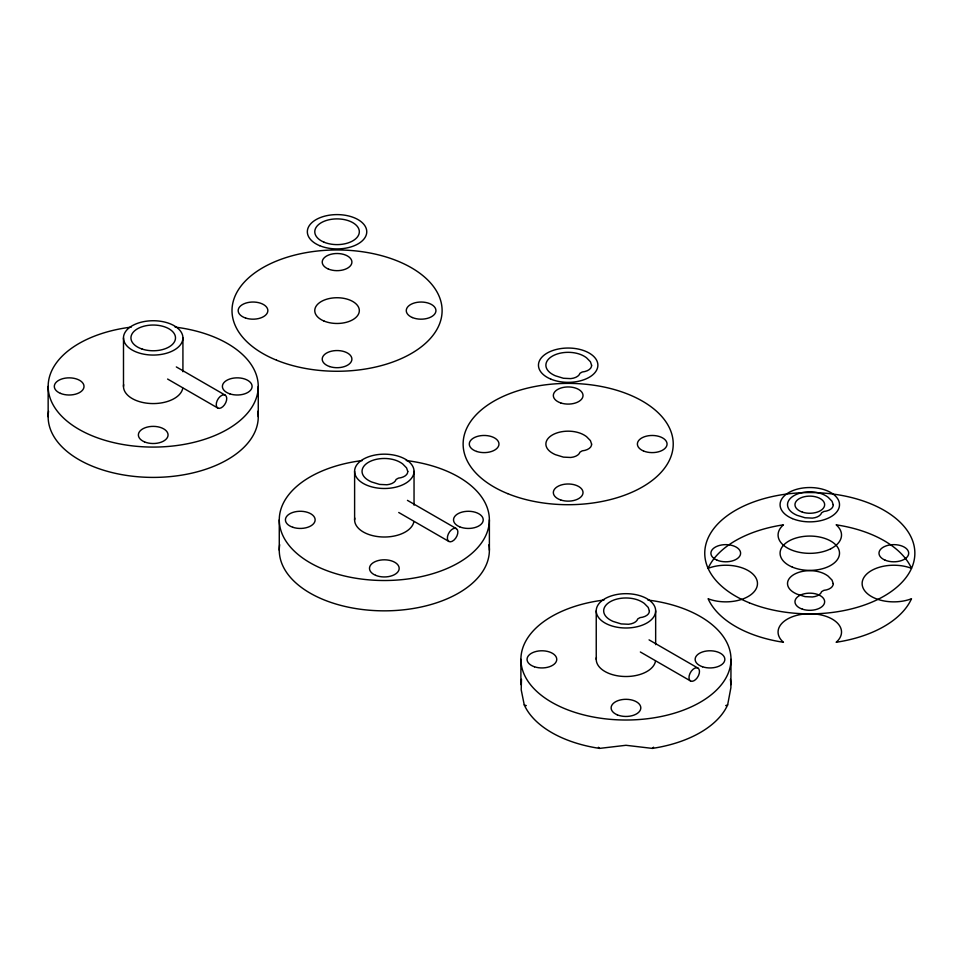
<?xml version="1.0" encoding="UTF-8"?>
<svg xmlns="http://www.w3.org/2000/svg" width="963" height="963" viewBox="0 0 963 963"><rect width="100%" height="100%" fill="white"/><g stroke="black" fill="none" stroke-linecap="round" stroke-linejoin="round"><path stroke-width="1.44" d="M731.001 659.354L730.893 687.702L727.643 704.904A105.051 60.657 0 0 1 652.312 748.395L625.95 745.29L599.588 748.395A105.051 60.657 0 0 1 524.257 704.904L521.2 689.797L521.477 679.324M176.325 366.927L225.21 395.155A7.427 4.285 -60 0 1 222.85 406.663A7.427 4.285 -60 0 1 216.422 402.943A7.427 4.285 -60 0 1 225.21 395.155M407.445 500.363L456.33 528.591A7.427 4.285 -60 0 1 453.97 540.099A7.427 4.285 -60 0 1 447.542 536.379A7.427 4.285 -60 0 1 456.33 528.591M649.062 639.865L697.946 668.093A7.427 4.285 -60 0 1 695.599 679.601A7.427 4.285 -60 0 1 689.159 675.882A7.427 4.285 -60 0 1 697.946 668.093M167.61 379.049L217.77 408.023M398.73 512.485L448.89 541.459M640.347 651.987L690.519 680.949M730.423 679.324L731.001 684.633M655.659 610.831A29.709 17.153 0 0 1 611.096 625.697A29.709 17.153 0 0 1 611.096 595.977A29.709 17.153 0 0 1 655.659 610.831L655.659 644.656M596.241 610.831L596.241 659.354M520.899 659.354L520.899 684.633M489.385 519.864L489.385 550.186M414.042 471.34A29.709 17.153 0 0 1 369.467 486.195A29.709 17.153 0 0 1 369.467 456.474A29.709 17.153 0 0 1 414.042 471.34L414.042 505.154M354.613 471.34L354.613 519.864M279.27 519.864L279.27 550.186M258.265 386.428L258.265 416.75M182.922 337.905A29.709 17.153 0 0 1 138.347 352.759A29.709 17.153 0 0 1 138.347 323.038A29.709 17.153 0 0 1 182.922 337.905L182.922 371.718M123.493 337.905L123.493 386.428M48.15 386.428L48.15 416.75M488.951 544.733A105.051 60.657 0 0 1 384.321 610.843A105.051 60.657 0 0 1 279.691 544.733M406.254 460.543A105.051 60.657 0 0 1 471.401 553.785A105.051 60.657 0 0 1 297.242 553.785A105.051 60.657 0 0 1 362.389 460.543M413.885 521.633A29.709 17.153 0 0 1 381.252 536.921A29.709 17.153 0 0 1 354.769 518.082M257.831 411.297A105.051 60.657 0 0 1 153.201 477.407A105.051 60.657 0 0 1 48.571 411.297M175.134 327.107A105.051 60.657 0 0 1 240.281 420.35A105.051 60.657 0 0 1 66.122 420.35A105.051 60.657 0 0 1 131.269 327.107M182.765 388.197A29.709 17.153 0 0 1 150.132 403.485A29.709 17.153 0 0 1 123.649 384.646M647.882 600.045A105.051 60.657 0 0 1 713.029 693.288A105.051 60.657 0 0 1 538.871 693.288A105.051 60.657 0 0 1 604.018 600.045M655.502 661.136A29.709 17.153 0 0 1 622.88 676.423A29.709 17.153 0 0 1 596.398 657.585M727.643 704.904A31.719 18.321 0 0 1 725.705 705.602M653.576 747.204A31.719 18.321 0 0 1 652.312 748.395M599.588 748.395A31.719 18.321 0 0 1 598.384 747.276M526.316 705.638A31.719 18.321 0 0 1 524.257 704.904M407.77 471.425L407.578 472.833A11.147 6.428 0 0 1 398.393 478.13L396.094 479.454A11.147 6.428 0 0 1 386.909 484.762L379.578 484.413L371.537 481.945A30.985 17.888 0 0 1 368.564 480.429A22.281 12.868 0 0 1 368.564 462.24A22.281 12.868 0 0 1 400.078 462.24A30.985 17.888 0 0 1 402.703 463.949L406.567 467.898L407.77 471.425M591.607 365.278L591.426 366.686A11.147 6.428 0 0 1 582.242 371.995L579.943 373.319A11.147 6.428 0 0 1 570.758 378.615L563.415 378.266L555.386 375.799A30.985 17.888 0 0 1 552.413 374.294A22.281 12.868 0 0 1 552.413 356.093A22.281 12.868 0 0 1 583.927 356.093A30.985 17.888 0 0 1 586.551 357.815L590.415 361.751L591.607 365.278M591.607 444.124L591.426 445.532A11.147 6.428 0 0 1 582.242 450.84L579.943 452.165A11.147 6.428 0 0 1 570.758 457.473L563.415 457.124L555.386 454.656A30.985 17.888 0 0 1 552.413 453.14A22.281 12.868 0 0 1 552.413 434.939A22.281 12.868 0 0 1 583.927 434.939A30.985 17.888 0 0 1 586.551 436.66L590.415 440.609L591.607 444.124M649.387 610.927L649.206 612.324A11.147 6.428 0 0 1 640.022 617.632L637.723 618.956A11.147 6.428 0 0 1 628.538 624.265L621.195 623.916L613.166 621.448A30.985 17.888 0 0 1 610.193 619.931A22.281 12.868 0 0 1 610.193 601.743A22.281 12.868 0 0 1 641.707 601.743A30.985 17.888 0 0 1 644.331 603.452L648.195 607.4L649.387 610.927M833.236 504.781L833.055 506.189A11.147 6.428 0 0 1 823.859 511.485L821.571 512.822A11.147 6.428 0 0 1 812.387 518.118L805.044 517.769L797.015 515.301A30.985 17.888 0 0 1 794.042 513.797A22.281 12.868 0 0 1 794.042 495.596A22.281 12.868 0 0 1 825.556 495.596A30.985 17.888 0 0 1 828.168 497.317L832.032 501.254L833.236 504.781M833.236 583.626L833.055 585.035A11.147 6.428 0 0 1 823.859 590.343L821.571 591.667A11.147 6.428 0 0 1 812.387 596.976L805.044 596.627L797.015 594.147A30.985 17.888 0 0 1 794.042 592.642A22.281 12.868 0 0 1 794.042 574.442A22.281 12.868 0 0 1 825.556 574.442A30.985 17.888 0 0 1 828.168 576.163L832.032 580.099L833.236 583.626M375.606 575.32A14.854 8.583 0 0 0 399.103 569.265A14.854 8.583 0 0 0 378.266 560.55A14.854 8.583 0 0 0 375.606 575.32M459.652 526.809A14.854 8.583 0 0 0 483.149 520.742A14.854 8.583 0 0 0 462.312 512.027A14.854 8.583 0 0 0 459.652 526.809M292.848 527.291A14.854 8.583 0 0 0 315.142 519.864A14.854 8.583 0 0 0 292.848 512.424A14.854 8.583 0 0 0 292.848 527.291M144.486 441.885A14.854 8.583 0 0 0 167.983 435.83A14.854 8.583 0 0 0 147.146 427.115A14.854 8.583 0 0 0 144.486 441.885M229.82 393.855A14.854 8.583 0 0 0 252.101 386.428A14.854 8.583 0 0 0 229.82 378.989A14.854 8.583 0 0 0 229.82 393.855M60.44 393.373A14.854 8.583 0 0 0 83.937 387.307A14.854 8.583 0 0 0 63.101 378.591A14.854 8.583 0 0 0 60.44 393.373M142.067 349.039A22.281 12.868 0 0 0 175.495 337.905A22.281 12.868 0 0 0 142.067 326.758A22.281 12.868 0 0 0 142.067 349.039M617.235 714.823A14.854 8.583 0 0 0 640.732 708.768A14.854 8.583 0 0 0 619.895 700.053A14.854 8.583 0 0 0 617.235 714.823M702.569 666.793A14.854 8.583 0 0 0 724.85 659.354A14.854 8.583 0 0 0 702.569 651.927A14.854 8.583 0 0 0 702.569 666.793M534.477 666.793A14.854 8.583 0 0 0 556.758 659.354A14.854 8.583 0 0 0 534.477 651.927A14.854 8.583 0 0 0 534.477 666.793M792.356 518.588A29.709 17.153 0 0 0 839.351 506.466A29.709 17.153 0 0 0 797.677 489.035A29.709 17.153 0 0 0 792.356 518.588M550.74 379.085A29.709 17.153 0 0 0 597.722 366.963A29.709 17.153 0 0 0 556.048 349.533A29.709 17.153 0 0 0 550.74 379.085M323.977 242.17A22.281 12.868 0 0 0 359.211 233.082A22.281 12.868 0 0 0 327.962 220.009A22.281 12.868 0 0 0 323.977 242.17M319.62 245.649A29.709 17.153 0 0 0 366.602 233.528A29.709 17.153 0 0 0 324.928 216.097A29.709 17.153 0 0 0 319.62 245.649M830.72 548.79A31.719 18.321 0 0 0 836.161 524.835A105.051 60.657 0 0 1 911.492 568.326A31.719 18.321 0 0 0 869.998 571.468A31.719 18.321 0 0 0 869.998 595.628A31.719 18.321 0 0 0 911.492 598.757A105.051 60.657 0 0 1 836.161 642.261A31.719 18.321 0 0 0 830.72 618.294A31.719 18.321 0 0 0 788.866 618.294A31.719 18.321 0 0 0 783.437 642.261A105.051 60.657 0 0 1 708.106 598.757A31.719 18.321 0 0 0 749.599 595.628A31.719 18.321 0 0 0 749.599 571.468A31.719 18.321 0 0 0 708.106 568.326A105.051 60.657 0 0 1 783.437 524.835A31.719 18.321 0 0 0 788.866 548.79A31.719 18.321 0 0 0 830.72 548.79M560.743 402.943A14.854 8.583 0 0 0 583.024 395.516A14.854 8.583 0 0 0 560.743 388.089A14.854 8.583 0 0 0 560.743 402.943M476.697 451.466A14.854 8.583 0 0 0 498.978 444.039A14.854 8.583 0 0 0 476.697 436.612A14.854 8.583 0 0 0 476.697 451.466M643.501 450.985A14.854 8.583 0 0 0 666.986 444.93A14.854 8.583 0 0 0 646.149 436.215A14.854 8.583 0 0 0 643.501 450.985M560.743 499.99A14.854 8.583 0 0 0 583.024 492.562A14.854 8.583 0 0 0 560.743 485.135A14.854 8.583 0 0 0 560.743 499.99M507.682 493.634A105.051 60.657 0 0 0 672.8 449.492A105.051 60.657 0 0 0 524.028 389.004A105.051 60.657 0 0 0 507.682 493.634M323.977 321.028A22.281 12.868 0 0 0 359.211 311.94A22.281 12.868 0 0 0 327.962 298.855A22.281 12.868 0 0 0 323.977 321.028M328.335 269.026A14.854 8.583 0 0 0 351.832 262.971A14.854 8.583 0 0 0 330.995 254.256A14.854 8.583 0 0 0 328.335 269.026M245.577 318.031A14.854 8.583 0 0 0 267.858 310.604A14.854 8.583 0 0 0 245.577 303.176A14.854 8.583 0 0 0 245.577 318.031M412.381 317.549A14.854 8.583 0 0 0 435.866 311.494A14.854 8.583 0 0 0 415.029 302.779A14.854 8.583 0 0 0 412.381 317.549M329.623 366.554A14.854 8.583 0 0 0 351.904 359.127A14.854 8.583 0 0 0 329.623 351.7A14.854 8.583 0 0 0 329.623 366.554M276.562 360.198A105.051 60.657 0 0 0 441.68 316.057A105.051 60.657 0 0 0 292.908 255.568A105.051 60.657 0 0 0 276.562 360.198M792.356 567.111A29.709 17.153 0 0 0 839.351 554.989A29.709 17.153 0 0 0 797.677 537.559A29.709 17.153 0 0 0 792.356 567.111M802.372 512.123A14.854 8.583 0 0 0 824.653 504.696A14.854 8.583 0 0 0 802.372 497.269A14.854 8.583 0 0 0 802.372 512.123M717.038 560.165A14.854 8.583 0 0 0 740.535 554.098A14.854 8.583 0 0 0 719.686 545.383A14.854 8.583 0 0 0 717.038 560.165M885.117 560.165A14.854 8.583 0 0 0 908.615 554.098A14.854 8.583 0 0 0 887.778 545.383A14.854 8.583 0 0 0 885.117 560.165M802.372 609.17A14.854 8.583 0 0 0 824.653 601.743A14.854 8.583 0 0 0 802.372 594.315A14.854 8.583 0 0 0 802.372 609.17M749.31 602.802A105.051 60.657 0 0 0 914.429 558.672A105.051 60.657 0 0 0 765.657 498.172A105.051 60.657 0 0 0 749.31 602.802"/></g></svg>
